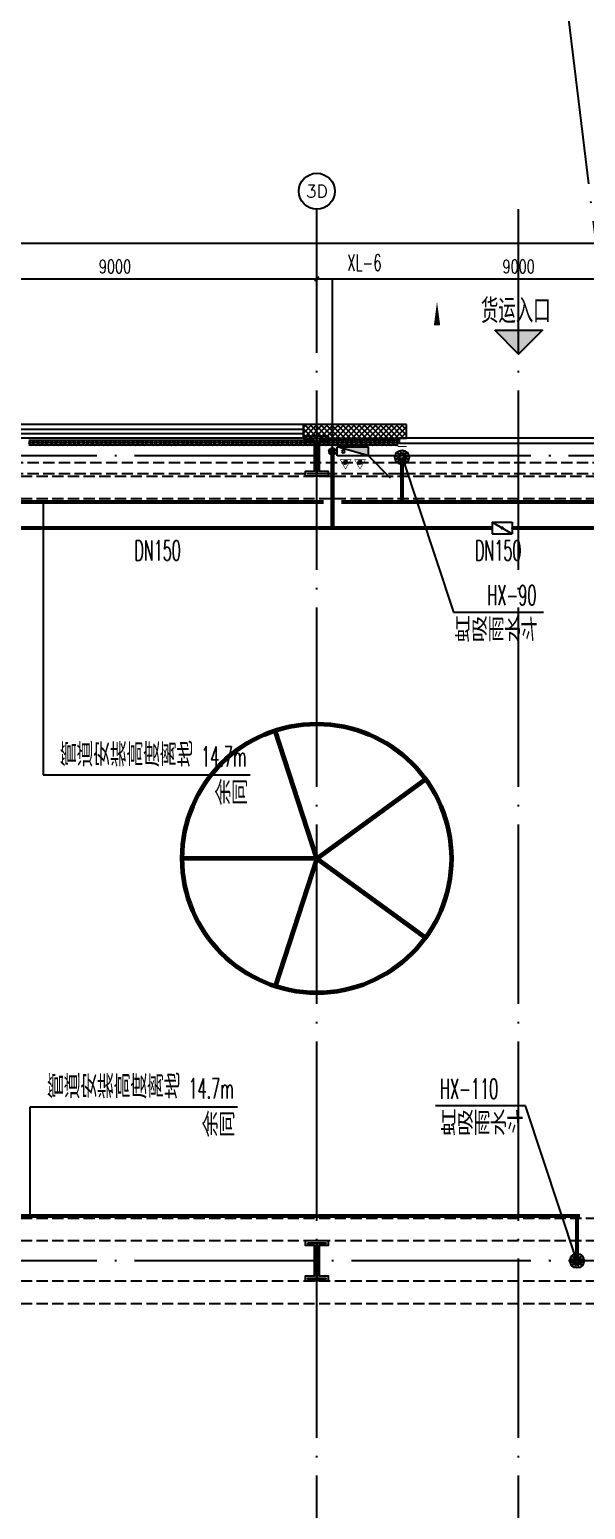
# Model space of a CAD drawing. Extents: x -452079 to 117456, y 3902 to 836955.
# Drawn here: x -162258 to -149866, y 597226 to 630228 of the extents above; entities that cross this region are included whole.
import ezdxf
from ezdxf.enums import TextEntityAlignment as Align

# ---------------------------------------------------------------- set-up
doc = ezdxf.new("R2010")
doc.units = 0
doc.header["$LTSCALE"] = 1000
doc.header["$MEASUREMENT"] = 0
for name, pattern in [('10平面$0$DASH', [0.35, 0.25, -0.1]), ('DASH', [0.35, 0.25, -0.1]), ('DOTE', [2.42, 2, -0.2, 0.02, -0.2]), ('DOTE_30', [0.726, 0.6, -0.06, 0.006, -0.06])]:
    doc.linetypes.add(name, pattern=pattern)
for name, color, linetype in [('10平面$0$WINDOW', 4, 'Continuous'), ('A-AXIS-D', 1, 'Continuous'), ('A-AXIS-DOTE', 14, 'DOTE'), ('A-AXIS-SYMB', 3, 'Continuous'), ('A-HATCH-2', 251, 'Continuous'), ('A-HRAIL', 173, 'Continuous'), ('A-LIN-V', 9, 'Continuous'), ('A-SFCE', 30, 'Continuous'), ('A-TEXT', 61, 'Continuous'), ('A-WINDOW', 140, 'Continuous'), ('AS-COLN', 6, 'Continuous'), ('AS-WALL', 40, 'Continuous'), ('DIM_消防', 1, 'Continuous'), ('FH-tri', 180, 'Continuous'), ('FM_ZF消防', 1, 'Continuous'), ('PUB_HATCH', 8, 'Continuous'), ('PUB_TEXT', 7, 'Continuous'), ('SB_ZF消火栓', 10, 'Continuous'), ('SB_ZF消火栓M', 10, 'Continuous'), ('TEXT_消防', 1, 'Continuous'), ('TWT_LEAD', 3, 'Continuous'), ('WALL', 2, 'Continuous'), ('建-窗', 4, 'Continuous'), ('文本', 4, 'Continuous'), ('虹吸雨水斗', 6, 'Continuous')]:
    doc.layers.add(name, color=color, linetype=linetype)
for name, color, linetype, lineweight in [('Gps-ZF消防', 1, 'TG_X', 60), ('Gps-ZF雨水', 4, 'DOTE_30', 60), ('LG-ZF消防', 1, 'Continuous', 60)]:
    doc.layers.add(name, color=color, linetype=linetype, lineweight=lineweight)
doc.styles.add('_TCH_AXIS', font='COMPLEX', dxfattribs={"bigfont": 'GBCBIG'})
doc.styles.add('_TCH_DIM', font='SIMPLEX', dxfattribs={"width": 0.75, "bigfont": '@1HZTXT'})
doc.styles.add('_TCH_DIM_T3', font='SIMPLEX', dxfattribs={"width": 0.705882, "bigfont": 'GBCBIG'})
doc.styles.add('_TWT_PIPEDN', font='SIMPLEX', dxfattribs={"width": 0.65, "height": 3.5, "bigfont": 'HZTXT'})
doc.styles.add('_TWT_SERIAL', font='SIMPLEX', dxfattribs={"width": 0.8, "height": 3, "bigfont": 'HZTXT'})
doc.styles.add('A-STANDARD', font='SIMPLEX', dxfattribs={"bigfont": 'GBCBIG'})
doc.styles.get("Standard").update_dxf_attribs({"font": 'gbenor.shx', "bigfont": 'gbcbig.shx'})
doc.styles.add('TG_LINETYPE', font='SIMPLEX', dxfattribs={"width": 0.8, "height": 3.5, "bigfont": 'HZTXT'})
doc.linetypes.add('TG_X', pattern='A,5,-0.3,["X",TG_LINETYPE,S=0.1,R=0,X=-0.23,Y=-0.15],0', length=5.3)
doc.dimstyles.new('_TCH_ARCH&&100', dxfattribs={"dimtxt": 297.5, "dimasz": 100, "dimexe": 100, "dimexo": 100, "dimgap": 126.25, "dimtad": 1, "dimdec": 0, "dimzin": 0, "dimdsep": 46, "dimtxsty": '_TCH_DIM_T3', "dimblk": 'ARCHTICK', "dimcen": 0.09, "dimclrt": 7, "dimazin": 2, "dimtfac": 1, "dimtdec": 0, "dimtix": 1, "dimtmove": 2, "dimatfit": 3, "dimfxl": 0, "dimtolj": 1, "dimtzin": 0, "dimarcsym": 0})

# ---------------------------------------------------------------- blocks, each defined once
blk = doc.blocks.new('_ArchTick')
at = {"color": 0, "linetype": 'ByBlock', "const_width": 0.4}
blk.add_lwpolyline([(-0.5, -0.5), (0.5, 0.5)], dxfattribs=at)
blk = doc.blocks.new('*D389')
at = {"layer": 'A-AXIS-D', "color": 0, "lineweight": -2, "transparency": 16777216}
for p, q in [((156518, 83886), (156518, 84744)), ((156518, 84644), (165518, 84644)), ((165518, 83886), (165518, 84744))]:
    blk.add_line(p, q, dxfattribs=at)
at = {"layer": 'A-AXIS-D', "color": 0, "lineweight": -2, "transparency": 16777216, "xscale": 100, "yscale": 100, "zscale": 100, "rotation": 180}
blk.add_blockref('_ArchTick', (156518, 84644), dxfattribs=at)
at = {"layer": 'A-AXIS-D', "color": 0, "lineweight": -2, "transparency": 16777216, "xscale": 100, "yscale": 100, "zscale": 100}
blk.add_blockref('_ArchTick', (165518, 84644), dxfattribs=at)
at = {"layer": 'A-AXIS-D', "color": 7, "transparency": 16777216, "insert": (161018, 84919), "char_height": 297.5, "attachment_point": 5, "style": '_TCH_DIM_T3'}
blk.add_mtext('\\A1;9000', dxfattribs=at)
blk = doc.blocks.new('*D390')
at = {"layer": 'A-AXIS-D', "color": 0, "lineweight": -2, "transparency": 16777216}
for p, q in [((165518, 83886), (165518, 84744)), ((165518, 84644), (174518, 84644)), ((174518, 83886), (174518, 84744))]:
    blk.add_line(p, q, dxfattribs=at)
at = {"layer": 'A-AXIS-D', "color": 0, "lineweight": -2, "transparency": 16777216, "xscale": 100, "yscale": 100, "zscale": 100, "rotation": 180}
blk.add_blockref('_ArchTick', (165518, 84644), dxfattribs=at)
at = {"layer": 'A-AXIS-D', "color": 0, "lineweight": -2, "transparency": 16777216, "xscale": 100, "yscale": 100, "zscale": 100}
blk.add_blockref('_ArchTick', (174518, 84644), dxfattribs=at)
at = {"layer": 'A-AXIS-D', "color": 7, "transparency": 16777216, "insert": (170018, 84919), "char_height": 297.5, "attachment_point": 5, "style": '_TCH_DIM_T3'}
blk.add_mtext('\\A1;9000', dxfattribs=at)
blk = doc.blocks.new('*D394')
at = {"layer": 'A-AXIS-D', "color": 0, "lineweight": -2, "transparency": 16777216}
for p, q in [((7618, 83986), (7618, 85544)), ((193318, 83986), (193318, 85544)), ((7618, 85444), (193318, 85444))]:
    blk.add_line(p, q, dxfattribs=at)
at = {"layer": 'A-AXIS-D', "color": 0, "lineweight": -2, "transparency": 16777216, "xscale": 100, "yscale": 100, "zscale": 100, "rotation": 180}
blk.add_blockref('_ArchTick', (7618, 85444), dxfattribs=at)
at = {"layer": 'A-AXIS-D', "color": 0, "lineweight": -2, "transparency": 16777216, "xscale": 100, "yscale": 100, "zscale": 100}
blk.add_blockref('_ArchTick', (193318, 85444), dxfattribs=at)
at = {"layer": 'A-AXIS-D', "color": 7, "transparency": 16777216, "insert": (100468, 85719), "char_height": 297.5, "attachment_point": 5, "style": '_TCH_DIM_T3'}
blk.add_mtext('\\A1;185700', dxfattribs=at)
blk = doc.blocks.new('4324324')
at = {"layer": 'A-HATCH-2', "color": 8, "linetype": 'DASH'}
for p, q in [((-294754, 620270), (-135554, 620270)), ((-294754, 619770), (-135554, 619770)), ((-294754, 603720), (-128854, 603720)), ((-294754, 603220), (-128854, 603220)), ((-294754, 602320), (-128854, 602320)), ((-294754, 601820), (-128854, 601820))]:
    blk.add_line(p, q, dxfattribs=at)
blk = doc.blocks.new('w4324324')
at = {"layer": 'A-HATCH-2', "lineweight": 60}
for q in [(-1694760, 686605), (-1697614, 684532), (-1691907, 684532), (-1696524, 681178), (-1692997, 681178)]:
    blk.add_line((-1694760, 683605), q, dxfattribs=at)
blk.add_circle((-1694760, 683605), 3000, dxfattribs=at)
blk = doc.blocks.new('342343')
at = {"layer": 'A-LIN-V'}
blk.add_blockref('w4324324', (1084560, -44444), dxfattribs=at)
blk = doc.blocks.new('w42343243')
at = {"layer": 'A-HATCH-2', "color": 2}
blk.add_lwpolyline([(-165104, 621070), (-164604, 621070), (-164604, 620958), (-164800, 620958), (-164800, 620282), (-164604, 620282), (-164604, 620170), (-165104, 620170), (-165104, 620282), (-164908, 620282), (-164908, 620958), (-165104, 620958)], close=True, dxfattribs=at)
at = {"layer": 'AS-COLN', "color": 8}
blk.add_lwpolyline([(-165054, 621020), (-164654, 621020), (-164654, 621008), (-164850, 621008), (-164850, 620232), (-164654, 620232), (-164654, 620220), (-165054, 620220), (-165054, 620232), (-164858, 620232), (-164858, 621008), (-165054, 621008)], close=True, dxfattribs=at)
blk = doc.blocks.new('42343')
at = {"layer": 'A-WINDOW'}
for p in [(9000, 100), (9000, -17850)]:
    blk.add_blockref('w42343243', p, dxfattribs=at)
blk = doc.blocks.new('3333')
at = {"layer": 'A-SFCE', "const_width": 20}
blk.add_lwpolyline([(-227064, 766320), (-227064, 766510), (-227244, 766510), (-227244, 766320)], dxfattribs=at)
blk = doc.blocks.new('99平面图例外参$0$$LinePat$圆环')
for points in [[(0, 150), (300, 150)], [(0, 0), (300, 0)], [(0, -150), (300, -150)]]:
    blk.add_lwpolyline(points)
at = {"color": 0}
blk.add_circle((150, 0), 150, dxfattribs=at)
blk = doc.blocks.new('WINDOW2DLIB$DYNSTYLE$00000005')
at = {"color": 0}
for points in [[(-0.5, 0.5), (-0.5, -0.5)], [(-0.5, 0.5), (0.5, 0.5)], [(0.5, -0.5), (0.5, 0.5)], [(0.5, 0.1667), (-0.5, 0.1667)], [(0.5, -0.1667), (-0.5, -0.1667)], [(-0.5, -0.5), (0.5, -0.5)]]:
    blk.add_lwpolyline(points, dxfattribs=at)
blk = doc.blocks.new('10平面$0$$DorLib2D$00000126')
at = {"color": 0, "linetype": 'Continuous'}
for p, q in [((-0.532, 0.5), (-0.532, 0.9)), ((0.532, 0.9), (0.532, 0.5))]:
    blk.add_line(p, q, dxfattribs=at)
at = {"color": 0, "linetype": '10平面$0$DASH'}
for p, q in [((-0.532, 0.9), (0.532, 0.9)), ((-0.532, 0.5), (0.532, 0.5))]:
    blk.add_line(p, q, dxfattribs=at)
blk = doc.blocks.new('“奔腾”虹吸雨水斗')
at = {"layer": '虹吸雨水斗', "lineweight": 25}
for p, q in [((947052, 86699), (946987, 86758)), ((947048, 86793), (947066, 86707)), ((947082, 86711), (947055, 86795)), ((947125, 86795), (947098, 86711)), ((947114, 86707), (947132, 86793)), ((947194, 86758), (947128, 86699)), ((946944, 86685), (947028, 86658)), ((947028, 86641), (946944, 86614)), ((947032, 86673), (946946, 86692)), ((946946, 86607), (947032, 86625)), ((946982, 86753), (947040, 86688)), ((947040, 86611), (946982, 86546)), ((946987, 86541), (947052, 86600)), ((947066, 86592), (947048, 86506)), ((947055, 86504), (947082, 86587)), ((947098, 86587), (947125, 86504)), ((947132, 86506), (947114, 86592)), ((947128, 86600), (947194, 86541)), ((947140, 86688), (947199, 86753)), ((947199, 86546), (947140, 86611)), ((947234, 86692), (947148, 86673)), ((947148, 86625), (947234, 86607)), ((947152, 86658), (947236, 86685)), ((947236, 86614), (947152, 86641))]:
    blk.add_line(p, q, dxfattribs=at)
for radius in [150, 47.6]:
    blk.add_circle((947090, 86649), radius, dxfattribs=at)
for centre, start, end in [((947025, 86649), 291.6382, 68.3675), ((947034, 86682), 261.6382, 38.3675), ((947034, 86617), 321.6382, 98.3675), ((947057, 86706), 231.6382, 8.3675), ((947057, 86593), 351.6382, 128.3675), ((947090, 86715), 201.6382, 338.3675), ((947090, 86584), 21.6382, 158.3675), ((947123, 86706), 171.6382, 308.3675), ((947123, 86593), 51.6382, 188.3675), ((947147, 86682), 141.6382, 278.3675), ((947147, 86617), 81.6382, 218.3675), ((947155, 86649), 111.6382, 248.3675)]:
    blk.add_arc(centre, 8.82, start, end, dxfattribs=at)
blk = doc.blocks.new('A$C5D961328')
at = {"layer": 'SB_ZF消火栓', "linetype": 'Continuous'}
h = blk.add_hatch(dxfattribs=at)
h.set_pattern_fill('ANSI31', color=256, scale=129.330432, angle=270, style=0)
h.set_pattern_definition([(45, (-18410.044, -5691.868), (11.431303, -11.431303), [])])
h.paths.add_polyline_path([(228, 343), (228, 427), (153, 427), (153, 343)])
h = blk.add_hatch(dxfattribs=at)
h.set_pattern_fill('ANSI31', color=256, scale=129.330432, angle=270, style=0)
h.set_pattern_definition([(45, (-18087.504, -5691.868), (11.431303, -11.431303), [])])
h.paths.add_polyline_path([(550, 343), (550, 427), (475, 427), (475, 343)])
at = {"layer": 'SB_ZF消火栓'}
blk.add_hatch(color=256, dxfattribs=at).paths.add_polyline_path([(0, 40), (700, 40), (700, 240)])
for p, q in [((1195, 735), (700, 240)), ((700, 240), (0, 240)), ((0, 240), (0, 40)), ((700, 240), (0, 40)), ((0, 40), (700, 40)), ((700, 240), (700, 40))]:
    blk.add_line(p, q, dxfattribs=at)
at = {"layer": 'SB_ZF消火栓', "linetype": 'Continuous'}
for points, const_width in [([(312, 321), (190, 531), (69, 321), (312, 321), (190, 531)], 12.9), ([(228, 343), (228, 427), (153, 427), (153, 343), (228, 343)], 7.76), ([(634, 321), (513, 531), (392, 321), (634, 321), (513, 531)], 12.9), ([(550, 343), (550, 427), (475, 427), (475, 343), (550, 343)], 7.76)]:
    blk.add_lwpolyline(points, dxfattribs=dict(at, const_width=const_width))
at = {"layer": 'SB_ZF消火栓', "color": 1}
blk.add_circle((140, 140), 32.5, dxfattribs=at)
blk = doc.blocks.new('$VALVE$00000316')
for p, q in [((-125, 72), (125, -72)), ((-125, 72), (-125, -72)), ((-125, 72), (125, 72)), ((125, 72), (125, -72)), ((-125, -72), (125, -72))]:
    blk.add_line(p, q)
at = {"const_width": 21.1}
blk.add_lwpolyline([(-11, 0, 1), (11, 0, 1)], format="xyb", close=True, dxfattribs=at)
for p in [(-125, 0), (125, 0)]:
    blk.add_point(p)
at = {"color": 7, "flags": 9}
for tag in ['XSIZE', 'YSIZE']:
    blk.add_attdef(tag, (0, 0), '', height=0.5, dxfattribs=at)
blk = doc.blocks.new('A$C515E426B')
at = {"layer": 'FH-tri'}
h = blk.add_hatch(color=8, dxfattribs=at)
h.dxf.hatch_style = 1
h.paths.add_polyline_path([(169487.8, 83498.6), (170548.5, 83498.6), (170018.2, 82968.3)])
at = {"layer": 'PUB_HATCH'}
h = blk.add_hatch(dxfattribs=at)
h.set_pattern_fill('多孔材料', color=256, scale=30, style=0)
h.set_pattern_definition([(45, (321432.36, -540023.96), (-60.000061, 60.000061), []), (135, (321432.36, -540023.96), (-60.000061, -60.000061), [])])
h.paths.add_polyline_path([(167518.2, 81396), (165218.2, 81396), (165218.2, 81096), (167518.2, 81096)])
at = {"layer": 'A-AXIS-D'}
blk.add_circle((165518.2, 86600), 400, dxfattribs=at)
at = {"layer": 'A-AXIS-DOTE', "color": 8, "ltscale": 2}
for p, q in [((174514.2, 62746), (170540.7, 95304.5)), ((165518.2, 716), (165518.2, 86200)), ((170018.2, 716), (170018.2, 86200)), ((199332.4, 80696), (3362.4, 80696)), ((199332.4, 62746), (3362.4, 62746))]:
    blk.add_line(p, q, dxfattribs=at)
at = {"layer": 'A-AXIS-SYMB'}
blk.add_lwpolyline([(168198.2, 82676, 0, 0, 0), (168198.2, 84136, 0, 140, 0), (168198.2, 83611, 0, 0, 0)], format="xyseb", dxfattribs=at)
at = {"layer": 'A-SFCE', "color": 8, "linetype": 'DASH'}
for p, q in [((174368.2, 80546), (156668.2, 80546)), ((174368.2, 80296), (156668.2, 80296))]:
    blk.add_line(p, q, dxfattribs=at)
at = {"layer": 'AS-WALL'}
for p, q in [((167518.2, 81396), (165218.2, 81396)), ((165218.2, 81396), (165218.2, 81096)), ((167518.2, 81096), (167518.2, 81396)), ((165218.2, 81096), (167518.2, 81096))]:
    blk.add_line(p, q, dxfattribs=at)
at = {"layer": 'FH-tri', "color": 8}
blk.add_lwpolyline([(169487.8, 83498.6), (170548.5, 83498.6), (170548.5, 83498.6), (170018.2, 82968.3)], close=True, dxfattribs=at)
at = {"layer": '10平面$0$WINDOW', "xscale": 5000, "yscale": 300, "zscale": 300, "rotation": 180}
blk.add_blockref('10平面$0$$DorLib2D$00000126', (170018.2, 81246), dxfattribs=at)
at = {"layer": 'A-HRAIL', "yscale": 0.3333333333333333, "zscale": 0.3333333333333333}
for p, xscale, rotation in [((159199.4, 80990), -0.3368181818181785, 359.9999999997967), ((159300.4, 80990), -0.3368181818181785, 359.9999999997967), ((159401.5, 80990), -0.3368181818181785, 359.9999999997967), ((159502.5, 80990), -0.3368181818181785, 359.9999999997967), ((159603.5, 80990), -0.3368181818181785, 359.9999999997967), ((159704.6, 80990), -0.3368181818181785, 359.9999999997967), ((159805.6, 80990), -0.3368181818181785, 359.9999999997967), ((159906.7, 80990), -0.3368181818181785, 359.9999999997967), ((160007.7, 80990), -0.3368181818181785, 359.9999999997967), ((160108.8, 80990), -0.3368181818181785, 359.9999999997967), ((160209.8, 80990), -0.3368181818181785, 359.9999999997967), ((160310.9, 80990), -0.3368181818181785, 359.9999999997967), ((160411.9, 80990), -0.3368181818181785, 359.9999999997967), ((160513, 80990), -0.3368181818181785, 359.9999999997967), ((160614, 80990), -0.3368181818181785, 359.9999999997967), ((160715, 80990), -0.3368181818181785, 359.9999999997967), ((160816.1, 80990), -0.3368181818181785, 359.9999999997967), ((160917.1, 80990), -0.3368181818181785, 359.9999999997967), ((161018.2, 80990), -0.3368181818181785, 359.9999999997967), ((161119.2, 80990), -0.3368181818181785, 359.9999999997967), ((161220.3, 80990), -0.3368181818181785, 359.9999999997967), ((161321.3, 80990), -0.3368181818181785, 359.9999999997967), ((161422.4, 80990), -0.3368181818181785, 359.9999999997967), ((161523.4, 80990), -0.3368181818181785, 359.9999999997967), ((161624.5, 80990), -0.3368181818181785, 359.9999999997967), ((161725.5, 80990), -0.3368181818181785, 359.9999999997967), ((161826.5, 80990), -0.3368181818181785, 359.9999999997967), ((161927.6, 80990), -0.3368181818181785, 359.9999999997967), ((162028.6, 80990), -0.3368181818181785, 359.9999999997967), ((162129.7, 80990), -0.3368181818181785, 359.9999999997967), ((162230.7, 80990), -0.3368181818181785, 359.9999999997967), ((162331.8, 80990), -0.3368181818181785, 359.9999999997967), ((162432.8, 80990), -0.3368181818181785, 359.9999999997967), ((162533.9, 80990), -0.3368181818181785, 359.9999999997967), ((162634.9, 80990), -0.3368181818181785, 359.9999999997967), ((162736, 80990), -0.3368181818181785, 359.9999999997967), ((162837, 80990), -0.3368181818181785, 359.9999999997967), ((162938, 80990), -0.3368181818181785, 359.9999999997967), ((163039.1, 80990), -0.3368181818181785, 359.9999999997967), ((163140.1, 80990), -0.3368181818181785, 359.9999999997967), ((163241.2, 80990), -0.3368181818181785, 359.9999999997967), ((163342.2, 80990), -0.3368181818181785, 359.9999999997967), ((163443.3, 80990), -0.3368181818181785, 359.9999999997967), ((163544.3, 80990), -0.3368181818181785, 359.9999999997967), ((163645.4, 80990), -0.3368181818181785, 359.9999999997967), ((163746.4, 80990), -0.3368181818181785, 359.9999999997967), ((163847.5, 80990), -0.3368181818181785, 359.9999999997967), ((163948.5, 80990), -0.3368181818181785, 359.9999999997967), ((164049.5, 80990), -0.3368181818181785, 359.9999999997967), ((164150.6, 80990), -0.3368181818181785, 359.9999999997967), ((164251.6, 80990), -0.3368181818181785, 359.9999999997967), ((164352.7, 80990), -0.3368181818181785, 359.9999999997967), ((164453.7, 80990), -0.3368181818181785, 359.9999999997967), ((164554.8, 80990), -0.3368181818181785, 359.9999999997967), ((164655.8, 80990), -0.3368181818181785, 359.9999999997967), ((164756.9, 80990), -0.3368181818181785, 359.9999999997967), ((164857.9, 80990), -0.3368181818181785, 359.9999999997967), ((164959, 80990), -0.3368181818181785, 359.9999999997967), ((165060, 80990), -0.3368181818181785, 359.9999999997967), ((165161, 80990), -0.3368181818181785, 359.9999999997967), ((165262.1, 80990), -0.3368181818181785, 359.9999999997967), ((165363.1, 80990), -0.3368181818181785, 359.9999999997967), ((165464.2, 80990), -0.3368181818181785, 359.9999999997967), ((165675.5, 80990), -0.3444734679432198, 359.999999999795), ((165778.9, 80990), -0.3444734679432198, 359.999999999795), ((165882.2, 80990), -0.3444734679432198, 359.999999999795), ((165985.5, 80990), -0.3444734679432198, 359.999999999795), ((166088.9, 80990), -0.3444734679432198, 359.999999999795), ((166192.2, 80990), -0.3444734679432198, 359.999999999795), ((166295.6, 80990), -0.3444734679432198, 359.999999999795), ((166398.9, 80990), -0.3444734679432198, 359.999999999795), ((166502.3, 80990), -0.3444734679432198, 359.999999999795), ((166605.6, 80990), -0.3444734679432198, 359.999999999795), ((166708.9, 80990), -0.3444734679432198, 359.999999999795), ((166812.3, 80990), -0.3444734679432198, 359.999999999795), ((166915.6, 80990), -0.3444734679432198, 359.999999999795), ((167019, 80990), -0.3444734679432198, 359.999999999795), ((167122.3, 80990), -0.3444734679432198, 359.999999999795), ((167225.7, 80990), -0.3444734679432198, 359.999999999795), ((167329, 80990), -0.3444734679432198, 359.999999999795)]:
    blk.add_blockref('99平面图例外参$0$$LinePat$圆环', p, dxfattribs=dict(at, xscale=xscale, rotation=rotation))
at = {"layer": 'A-LIN-V', "rotation": 90}
blk.add_blockref('342343', (804678.8, 681921), dxfattribs=at)
at = {"layer": 'A-SFCE', "rotation": 90}
blk.add_blockref('3333', (933839, 308150.2), dxfattribs=at)
at = {"layer": 'A-WINDOW'}
for name in ['42343', '4324324']:
    blk.add_blockref(name, (321372.4, -540024), dxfattribs=at)
at = {"layer": '建-窗', "xscale": -13200, "yscale": -300, "zscale": 300, "rotation": 359.9999999996728}
blk.add_blockref('WINDOW2DLIB$DYNSTYLE$00000005', (158618.2, 81246), dxfattribs=at)
at = {"layer": 'A-TEXT', "color": 8, "style": 'A-STANDARD'}
blk.add_text('货运入口', height=540.14, dxfattribs=at).set_placement((169176.9, 83660.8))
at = {"layer": 'PUB_TEXT', "style": '_TCH_AXIS'}
blk.add_text('3D', height=282.17, dxfattribs=at).set_placement((165276.3, 86458.9), (165760, 86458.9), align=Align.FIT)
at = {"layer": 'A-AXIS-D'}
for base, p1, p2, picture, middle in [((193318.2, 85443.8), (7618.2, 83885.8), (193318.2, 83885.8), '*D394', (100468.2, 85718.8)), ((165518.2, 84643.8), (156518.2, 83785.8), (165518.2, 83785.8), '*D389', (161018.2, 84918.8)), ((174518.2, 84643.8), (165518.2, 83785.8), (174518.2, 83785.8), '*D390', (170018.2, 84918.8))]:
    dim = blk.add_linear_dim(base=base, p1=p1, p2=p2, angle=0, dimstyle='_TCH_ARCH&&100', override={"dimgap": 0}, dxfattribs=at)
    dim.commit()
    dim.dimension.update_dxf_attribs({"geometry": picture, "text_midpoint": middle, "dimtype": 161})

msp = doc.modelspace()

# ---------------------------------------------------------------- linework, layer by layer
at = {"layer": 'DIM_消防'}
for p, q in [((-155504.18, 620820.05), (-155504.18, 624671.3)), ((-155504.18, 624671.3), (-154306.04, 624671.3))]:
    msp.add_line(p, q, dxfattribs=at)
at = {"layer": 'Gps-ZF消防', "const_width": 90}
for points in [[(-155504.18, 619111.81), (-155504.18, 620745.05)], [(-163408.71, 619111.81), (-155504.18, 619111.81)], [(-155504.18, 619111.81), (-151946.33, 619111.81)], [(-151496.95, 619111.81), (-149194.09, 619111.81)]]:
    msp.add_lwpolyline(points, dxfattribs=at)
at = {"layer": 'Gps-ZF雨水', "const_width": 90}
for points in [[(-153954.18, 619690.05), (-153954.18, 620690.05)], [(-170914.18, 619690.05), (-155699.18, 619690.05)], [(-155309.18, 619690.05), (-153954.18, 619690.05)], [(-153954.18, 619690.05), (-147399.18, 619690.05)], [(-165854.18, 603770), (-150054.18, 603770)], [(-150054.18, 602770), (-150054.18, 603770)], [(-150054.18, 603770), (-149987.1, 603770)]]:
    msp.add_lwpolyline(points, dxfattribs=at)
at = {"layer": 'LG-ZF消防'}
msp.add_circle((-155504.18, 620820.05), 50, dxfattribs=at)
at = {"layer": 'TWT_LEAD'}
for p, q in [((-161957.21, 619686.08), (-161957.21, 613606.94)), ((-161957.21, 613606.94), (-157337.37, 613606.94)), ((-162241.75, 603720.1), (-162241.75, 606205.95)), ((-162241.75, 606205.95), (-157621.9, 606205.95))]:
    msp.add_line(p, q, dxfattribs=at)
at = {"layer": '文本'}
for p, q in [((-153954.18, 620690.05), (-152806.93, 617233.2)), ((-152806.93, 617233.2), (-150797.94, 617233.2)), ((-151201.44, 606226.85), (-153210.43, 606226.85)), ((-150054.18, 602770), (-151201.44, 606226.85))]:
    msp.add_line(p, q, dxfattribs=at)

# ---------------------------------------------------------------- block references
at = {"layer": 'FM_ZF消防', "xscale": 1.8, "yscale": 1.8, "zscale": 1.8}
msp.add_blockref('$VALVE$00000316', (-151721.64, 619111.81), dxfattribs=at)
at = {"layer": 'SB_ZF消火栓M', "xscale": -1, "rotation": 180}
msp.add_blockref('A$C5D961328', (-155404.22, 620960.04), dxfattribs=at)
at = {"layer": 'WALL'}
msp.add_blockref('A$C515E426B', (-321372.36, 540023.96), dxfattribs=at)
at = {"layer": '文本', "xscale": 1.061320754715, "yscale": 1.061320754715, "zscale": 1.061320754715}
for p in [(-1159120.52, 528727.25), (-1155220.52, 510807.2)]:
    msp.add_blockref('“奔腾”虹吸雨水斗', p, dxfattribs=at)

# ---------------------------------------------------------------- texts
at = {"layer": 'DIM_消防', "color": 7, "style": '_TWT_SERIAL', "width": 0.6}
msp.add_text('XL-6', height=360, dxfattribs=at).set_placement((-155177.76, 624851.3))
at = {"layer": 'TEXT_消防', "style": '_TWT_PIPEDN', "width": 0.52}
for p in [(-159920.28, 618386.81), (-152326.28, 618386.81)]:
    msp.add_text('DN150', height=450, dxfattribs=at).set_placement(p)
at = {"layer": 'TWT_LEAD', "color": 7, "style": '_TCH_DIM'}
for s, height, width, p in [('管道安装高度离地', 520.866, 0.75, (-161582.37, 613793.53)), ('14.7m', 446.25, 0.529412, (-158432.37, 613793.53)), ('余同', 520.866, 0.75, (-158136.86, 612939.42)), ('管道安装高度离地', 520.866, 0.75, (-161866.9, 606392.54)), ('14.7m', 446.25, 0.529412, (-158716.9, 606392.54)), ('余同', 520.866, 0.75, (-158421.39, 605538.43))]:
    msp.add_text(s, height=height, dxfattribs=dict(at, width=width)).set_placement(p)
at = {"layer": '文本', "color": 7, "style": '_TCH_DIM'}
for s, height, width, p in [('HX-90', 446.25, 0.529412, (-152050.44, 617390.7)), ('虹吸雨水斗', 520.866, 0.75, (-152791.08, 616576.54)), ('HX-110', 446.25, 0.529412, (-153105.43, 606384.35)), ('虹吸雨水斗', 520.866, 0.75, (-153105.43, 605570.18))]:
    msp.add_text(s, height=height, dxfattribs=dict(at, width=width)).set_placement(p)

doc.saveas('drawing.dxf')
